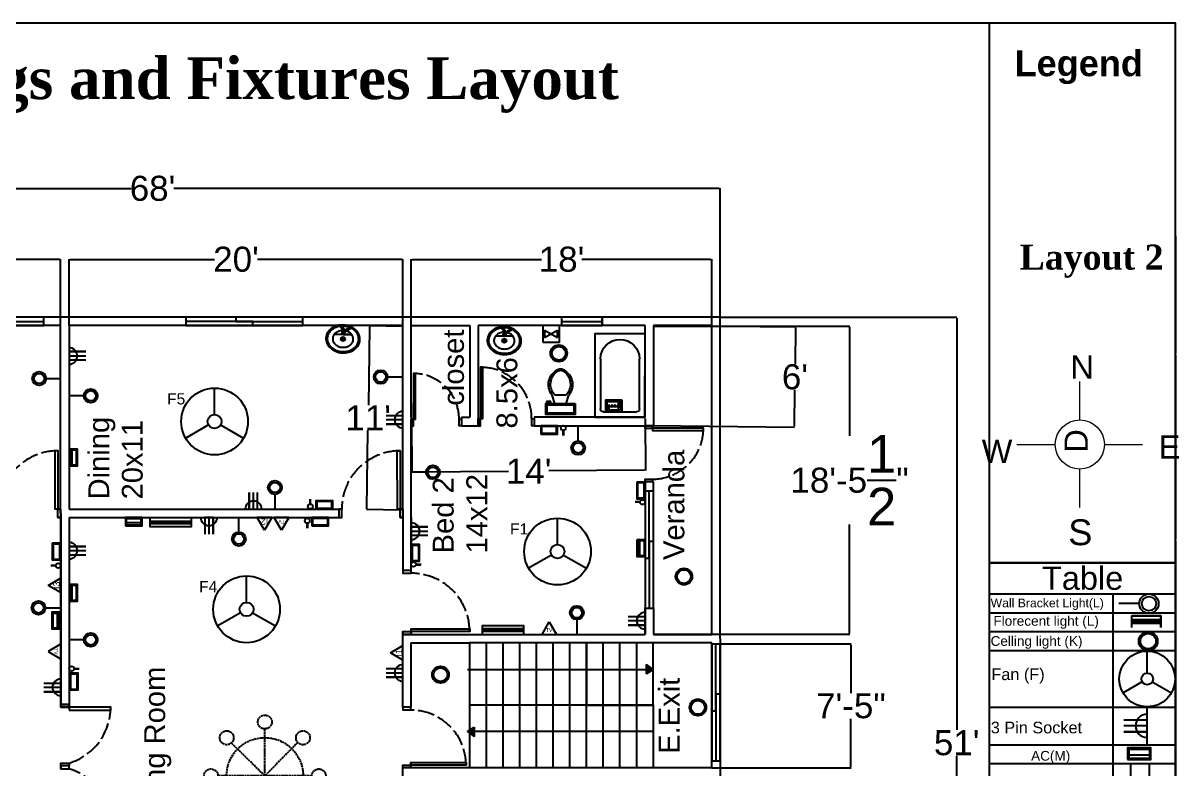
# Model space of a CAD drawing. Header units: inches. Extents: x -412 to 20037, y 548 to 16595.
# Drawn here: x 5459 to 6289, y 10699 to 11236 of the extents above; entities that cross this region are included whole.
import ezdxf
from ezdxf.enums import TextEntityAlignment as Align

# ---------------------------------------------------------------- set-up
doc = ezdxf.new("R2010")
doc.units = ezdxf.units.IN
doc.header["$MEASUREMENT"] = 0
doc.linetypes.add('ACAD_ISO02W100', pattern=[15, 12, -3])
doc.layers.get('Defpoints').update_dxf_attribs({"color": 6})
for name, color, linetype in [('bath', 4, 'Continuous'), ('freecads.com', 7, 'Continuous'), ('light_dwgmodels.com', 250, 'ACAD_ISO02W100')]:
    doc.layers.add(name, color=color, linetype=linetype)
doc.layers.add('text', color=140, linetype='Continuous', lineweight=9)
doc.styles.add('A', font='times.ttf', dxfattribs={"height": 12})
doc.styles.add('Arial', font='arial.ttf')
doc.styles.get("Standard").update_dxf_attribs({"font": 'arial.ttf'})
doc.dimstyles.new('Copy of civil layout', dxfattribs={"dimtxt": 18, "dimasz": 0.625, "dimexe": 0.18, "dimexo": 0.0625, "dimgap": 0.09, "dimtad": 0, "dimtih": 1, "dimtoh": 1, "dimdec": 1, "dimzin": 0, "dimdsep": 46, "dimlunit": 4, "dimtxsty": 'Standard', "dimcen": 0.09, "dimclrd": 6, "dimclre": 256, "dimclrt": 256, "dimadec": 0, "dimazin": 0, "dimtfac": 1.5, "dimtdec": 1, "dimtofl": 0, "dimtmove": 0, "dimatfit": 0, "dimfxl": 1, "dimtolj": 1, "dimtzin": 0, "dimlwe": -1, "dimarcsym": 0})

# ---------------------------------------------------------------- blocks, each defined once
blk = doc.blocks.new('Bath Tub - 26 x 60 in.')
for p, q in [((8, -18), (10, -18)), ((9, -17), (9, -19))]:
    blk.add_line(p, q)
blk.add_lwpolyline([(0, -36), (0, 0), (60, 0), (60, -36)], close=True)
for points in [[(4, -30), (4, -6)], [(6, -4), (42, -4)], [(42, -32), (6, -32)]]:
    blk.add_lwpolyline(points)
for radius in [1.5, 1]:
    blk.add_circle((9, -18), radius)
for centre, radius, start, end in [((5.75, -5.75), 1.77, 81.8699, 188.1301), ((42, -18), 14, 270, 90), ((5.75, -30.25), 1.77, 171.8699, 278.1301)]:
    blk.add_arc(centre, radius, start, end)
blk = doc.blocks.new('Toilet - top')
for p, q in [((-8, -8.5), (-8, -8)), ((-7, -8), (-7, -9.5)), ((-4, -8), (-6, -14)), ((4, -8), (6, -14)), ((9.5, -6), (9.5, -2)), ((-10, -8.5), (-8, -8.5)), ((-10, -9.5), (-10, -8.5)), ((-7, -9.5), (-10, -9.5)), ((4, -14), (-4, -14))]:
    blk.add_line(p, q)
blk.add_lwpolyline([(10.5, -8), (10.5, 0), (-10.5, 0), (-10.5, -8)], close=True)
for points in [[(-9.5, -2), (-9.5, -6)], [(8.5, -1), (-8.5, -1)], [(-8.5, -7), (8.5, -7)]]:
    blk.add_lwpolyline(points)
for centre, radius, start, end in [((-8.62, -1.88), 0.884, 81.8699, 188.1301), ((-8.62, -6.12), 0.884, 171.8699, 278.1301), ((8.62, -1.88), 0.884, 351.8699, 98.1301), ((8.62, -6.12), 0.884, 261.8699, 8.1301), ((3.52, -21.58), 12.17, 141.46911, 247.97143), ((4.2, -21.82), 11.33, 136.36773, 238.94682), ((-3.52, -21.58), 12.17, 292.02843, 38.53071), ((-4.2, -21.82), 11.33, 301.05301, 43.63209), ((0, -27.88), 4, 245.73182, 294.26817), ((0, -29), 4, 254.86053, 285.13947)]:
    blk.add_arc(centre, radius, start, end)
blk = doc.blocks.new('Sink - Oval top')
for p, q in [((-1, 0), (1, 0)), ((0, 1), (0, -1))]:
    blk.add_line(p, q)
at = {"linetype": 'Continuous'}
for points in [[(-12.23, 0.39, 0.117634), (-11.46, -3.36, 0.104469), (-8.88, -6.8, 0.090016), (-5.08, -9.07, 0.08192), (-0.32, -10.02, 0.08192), (4.49, -9.38, 0.090016), (8.42, -7.36, 0.104469), (11.22, -4.09, 0.117634), (12.23, -0.39, 0.117634), (11.46, 3.36, 0.104469), (8.88, 6.8, 0.090016), (5.08, 9.07, 0.08192), (0.32, 10.02, 0.08192), (-4.49, 9.38, 0.090016), (-8.42, 7.36, 0.104469), (-11.22, 4.09, 0.117634)], [(-11.29, 0.16, 0.118622), (-10.52, -3.25, 0.104678), (-8.07, -6.36, 0.089562), (-4.54, -8.37, 0.081185), (-0.13, -9.15, 0.081185), (4.3, -8.49, 0.089562), (7.89, -6.58, 0.104678), (10.42, -3.55, 0.118622), (11.29, -0.16, 0.118622), (10.52, 3.25, 0.104678), (8.07, 6.36, 0.089562), (4.54, 8.37, 0.081185), (0.13, 9.15, 0.081185), (-4.3, 8.49, 0.089562), (-7.89, 6.58, 0.104678), (-10.42, 3.55, 0.118622)], [(-7.42, 0.08, 0.118283), (-6.91, -2.17, 0.104607), (-5.29, -4.21, 0.089718), (-2.97, -5.53, 0.081436), (-0.07, -6.04, 0.081436), (2.84, -5.59, 0.089718), (5.2, -4.33, 0.104607), (6.86, -2.32, 0.118283), (7.42, -0.08, 0.118283), (6.91, 2.17, 0.104607), (5.29, 4.21, 0.089718), (2.97, 5.53, 0.081436), (0.07, 6.04, 0.081436), (-2.84, 5.59, 0.089718), (-5.2, 4.33, 0.104607), (-6.86, 2.32, 0.118283)]]:
    blk.add_lwpolyline(points, format="xyb", close=True, dxfattribs=at)
for radius in [1.5, 1]:
    blk.add_circle((0, 0), radius)
blk = doc.blocks.new('Faucet - single handle front')
for p, q in [((-2, 6), (-2, 5.5)), ((-1, 6), (-2, 6)), ((-0.5, 4), (-2, 5.5)), ((-2, 5.5), (-1, 5.5)), ((-1, 5.5), (-1, 6)), ((0.5, 4), (-1, 6)), ((-1, 5.5), (0.5, 4)), ((-0.75, 3), (0.75, 3)), ((-0.75, 0.5), (-0.75, 3)), ((-0.75, 1), (0.75, 1)), ((-0.5, 4), (0.5, 4)), ((-0.25, 2), (3.75, 5)), ((3.75, 4.5), (-0.25, 1.5)), ((-0.25, 1.5), (-0.25, 2)), ((0.75, 1.5), (-0.25, 1.5)), ((0.75, 1.5), (4.08742, 4.003)), ((0.75, 3), (0.75, 2.7386)), ((0.75, 1.5), (0.75, 0.5)), ((3.75, 4.5), (3.75, 5)), ((3.75, 5), (4.75, 5)), ((3.75, 4), (3.75, 4.5)), ((4.75, 4.5), (3.75, 4.5)), ((4.75, 4), (3.75, 4)), ((4.75, 5), (4.75, 4.5)), ((4.75, 4.5), (4.75, 4))]:
    blk.add_line(p, q)
blk.add_lwpolyline([(-6, 0), (-6, 0.5), (6, 0.5), (6, 0)], close=True)
for centre, start, end in [((1.25426, 3.0302), 151.0646, 180.8629), ((-1.25426, 3.0302), 359.1371, 28.93536)]:
    blk.add_arc(centre, 2.00448, start, end)
blk = doc.blocks.new('chandelier')
at = {"color": 0}
for p, q in [((0, -270), (0, 270)), ((192.6, -189.3), (-192.6, 189.3)), ((189.3, 192.6), (-189.3, -192.6)), ((270, 0), (-270, 0))]:
    blk.add_line(p, q, dxfattribs=at)
for centre, radius in [((0, 310), 40), ((-219.2, 219.2), 40), ((0, 0), 220), ((219.2, 219.2), 40), ((-310, 0), 40), ((310, 0), 40), ((-219.2, -219.2), 40), ((219.2, -219.2), 40), ((0, -310), 40)]:
    blk.add_circle(centre, radius, dxfattribs=at)
blk = doc.blocks.new('*D98')
at = {"transparency": 16777216}
for p, q in [((5959.56, 11024.14), (6129.68, 11024.14)), ((5959.56, 10412.14), (6129.68, 10412.14))]:
    blk.add_line(p, q, dxfattribs=at)
at = {"color": 6, "lineweight": -2, "transparency": 16777216}
for p, q in [((6129.5, 11023.51), (6129.5, 10727.42)), ((6129.5, 10412.76), (6129.5, 10708.86))]:
    blk.add_line(p, q, dxfattribs=at)
at = {"color": 6, "transparency": 16777216}
for points in [[(6129.4, 11023.51), (6129.6, 11023.51), (6129.5, 11024.14)], [(6129.4, 10412.76), (6129.6, 10412.76), (6129.5, 10412.14)]]:
    blk.add_solid(points, dxfattribs=at)
at = {"layer": 'Defpoints', "color": 0, "transparency": 16777216}
for p in [(5959.5, 11024.14), (5959.5, 10412.14), (6129.5, 10412.14)]:
    blk.add_point(p, dxfattribs=at)
at = {"transparency": 16777216, "insert": (6129.5, 10718.14), "char_height": 18, "attachment_point": 5}
blk.add_mtext("\\A1;51'", dxfattribs=at)
blk = doc.blocks.new('*D99')
at = {"transparency": 16777216}
for p, q in [((5143.5, 11024.2), (5143.5, 11116.82)), ((5959.5, 11024.2), (5959.5, 11116.82))]:
    blk.add_line(p, q, dxfattribs=at)
at = {"color": 6, "lineweight": -2, "transparency": 16777216}
for p, q in [((5144.12, 11116.64), (5536.09, 11116.64)), ((5958.88, 11116.64), (5566.91, 11116.64))]:
    blk.add_line(p, q, dxfattribs=at)
at = {"color": 6, "transparency": 16777216}
for points in [[(5144.12, 11116.74), (5144.12, 11116.53), (5143.5, 11116.64)], [(5958.88, 11116.74), (5958.88, 11116.53), (5959.5, 11116.64)]]:
    blk.add_solid(points, dxfattribs=at)
at = {"layer": 'Defpoints', "color": 0, "transparency": 16777216}
for p in [(5959.5, 11116.64), (5143.5, 11024.14), (5959.5, 11024.14)]:
    blk.add_point(p, dxfattribs=at)
at = {"transparency": 16777216, "insert": (5551.5, 11116.64), "char_height": 18, "attachment_point": 5}
blk.add_mtext("\\A1;68'", dxfattribs=at)
blk = doc.blocks.new('*D227')
at = {"transparency": 16777216}
for p, q in [((5365.5, 11018.26), (5365.5, 11065.88)), ((5485.49, 11018.26), (5485.49, 11065.88))]:
    blk.add_line(p, q, dxfattribs=at)
at = {"color": 6, "lineweight": -2, "transparency": 16777216}
for p, q in [((5366.13, 11065.7), (5410.98, 11065.7)), ((5484.87, 11065.7), (5440.01, 11065.7))]:
    blk.add_line(p, q, dxfattribs=at)
at = {"color": 6, "transparency": 16777216}
for points in [[(5366.13, 11065.8), (5366.13, 11065.6), (5365.5, 11065.7)], [(5484.87, 11065.8), (5484.87, 11065.6), (5485.49, 11065.7)]]:
    blk.add_solid(points, dxfattribs=at)
at = {"layer": 'Defpoints', "color": 0, "transparency": 16777216}
for p in [(5485.49, 11065.7), (5365.5, 11018.2), (5485.49, 11018.2)]:
    blk.add_point(p, dxfattribs=at)
at = {"transparency": 16777216, "insert": (5425.5, 11065.7), "char_height": 18, "attachment_point": 5}
blk.add_mtext("\\A1;10'", dxfattribs=at)
blk = doc.blocks.new('*D228')
at = {"transparency": 16777216}
for p, q in [((5491.5, 11018.26), (5491.5, 11065.88)), ((5731.5, 11018.26), (5731.5, 11065.88))]:
    blk.add_line(p, q, dxfattribs=at)
at = {"color": 6, "lineweight": -2, "transparency": 16777216}
for p, q in [((5492.13, 11065.7), (5595.98, 11065.7)), ((5730.88, 11065.7), (5627.02, 11065.7))]:
    blk.add_line(p, q, dxfattribs=at)
at = {"color": 6, "transparency": 16777216}
for points in [[(5492.13, 11065.8), (5492.13, 11065.6), (5491.5, 11065.7)], [(5730.88, 11065.8), (5730.88, 11065.6), (5731.5, 11065.7)]]:
    blk.add_solid(points, dxfattribs=at)
at = {"layer": 'Defpoints', "color": 0, "transparency": 16777216}
for p in [(5731.5, 11065.7), (5491.5, 11018.2), (5731.5, 11018.2)]:
    blk.add_point(p, dxfattribs=at)
at = {"transparency": 16777216, "insert": (5611.5, 11065.7), "char_height": 18, "attachment_point": 5}
blk.add_mtext("\\A1;20'", dxfattribs=at)
blk = doc.blocks.new('*D229')
at = {"transparency": 16777216}
for p, q in [((5737.5, 11018.26), (5737.5, 11065.88)), ((5953.5, 11018.26), (5953.5, 11065.88))]:
    blk.add_line(p, q, dxfattribs=at)
at = {"color": 6, "lineweight": -2, "transparency": 16777216}
for p, q in [((5738.13, 11065.7), (5830.98, 11065.7)), ((5952.88, 11065.7), (5860.02, 11065.7))]:
    blk.add_line(p, q, dxfattribs=at)
at = {"color": 6, "transparency": 16777216}
for points in [[(5738.13, 11065.8), (5738.13, 11065.6), (5737.5, 11065.7)], [(5952.88, 11065.8), (5952.88, 11065.6), (5953.5, 11065.7)]]:
    blk.add_solid(points, dxfattribs=at)
at = {"layer": 'Defpoints', "color": 0, "transparency": 16777216}
for p in [(5953.5, 11065.7), (5737.5, 11018.2), (5953.5, 11018.2)]:
    blk.add_point(p, dxfattribs=at)
at = {"transparency": 16777216, "insert": (5845.5, 11065.7), "char_height": 18, "attachment_point": 5}
blk.add_mtext("\\A1;18'", dxfattribs=at)
blk = doc.blocks.new('*D237')
at = {"transparency": 16777216}
for p, q in [((5911.56, 11018.2), (6013.79, 11017.14)), ((5910.82, 10946.2), (6013.05, 10945.14))]:
    blk.add_line(p, q, dxfattribs=at)
at = {"color": 6, "lineweight": -2, "transparency": 16777216}
for p, q in [((6013.61, 11016.52), (6013.34, 10990.43)), ((6012.88, 10945.77), (6013.15, 10971.87))]:
    blk.add_line(p, q, dxfattribs=at)
at = {"color": 6, "transparency": 16777216}
for points in [[(6013.5, 11016.52), (6013.71, 11016.52), (6013.61, 11017.15)], [(6012.77, 10945.77), (6012.98, 10945.77), (6012.87, 10945.15)]]:
    blk.add_solid(points, dxfattribs=at)
at = {"layer": 'Defpoints', "color": 0, "transparency": 16777216}
for p in [(5911.5, 11018.2), (5910.76, 10946.2), (6012.87, 10945.15)]:
    blk.add_point(p, dxfattribs=at)
at = {"transparency": 16777216, "insert": (6013.24, 10981.15), "char_height": 18, "attachment_point": 5}
blk.add_mtext("\\A1;6'", dxfattribs=at)
blk = doc.blocks.new('*D238')
at = {"transparency": 16777216}
for p, q in [((5911.56, 11017.7), (6052.7, 11017.69)), ((5911.54, 10796.2), (6052.68, 10796.19))]:
    blk.add_line(p, q, dxfattribs=at)
at = {"color": 6, "lineweight": -2, "transparency": 16777216}
for p, q in [((6052.52, 11017.06), (6052.51, 10938.79)), ((6052.5, 10796.81), (6052.51, 10875.08))]:
    blk.add_line(p, q, dxfattribs=at)
at = {"color": 6, "transparency": 16777216}
for points in [[(6052.42, 11017.06), (6052.63, 11017.06), (6052.52, 11017.69)], [(6052.4, 10796.81), (6052.6, 10796.81), (6052.5, 10796.19)]]:
    blk.add_solid(points, dxfattribs=at)
at = {"layer": 'Defpoints', "color": 0, "transparency": 16777216}
for p in [(5911.5, 11017.7), (5911.48, 10796.2), (6052.5, 10796.19)]:
    blk.add_point(p, dxfattribs=at)
at = {"transparency": 16777216, "insert": (6052.51, 10906.94), "char_height": 18, "attachment_point": 5}
blk.add_mtext('\\A1;18\'-5{\\H1.5x;\\S1/2;}"', dxfattribs=at)
blk = doc.blocks.new('*D239')
at = {"transparency": 16777216}
for p, q in [((5953.56, 10789.22), (6053.68, 10789.22)), ((5953.56, 10700.2), (6053.68, 10700.2))]:
    blk.add_line(p, q, dxfattribs=at)
at = {"color": 6, "lineweight": -2, "transparency": 16777216}
for p, q in [((6053.5, 10788.59), (6053.5, 10753.95)), ((6053.5, 10700.83), (6053.5, 10735.47))]:
    blk.add_line(p, q, dxfattribs=at)
at = {"color": 6, "transparency": 16777216}
for points in [[(6053.4, 10788.59), (6053.6, 10788.59), (6053.5, 10789.22)], [(6053.4, 10700.83), (6053.6, 10700.83), (6053.5, 10700.2)]]:
    blk.add_solid(points, dxfattribs=at)
at = {"layer": 'Defpoints', "color": 0, "transparency": 16777216}
for p in [(5953.5, 10789.22), (5953.5, 10700.2), (6053.5, 10700.2)]:
    blk.add_point(p, dxfattribs=at)
at = {"transparency": 16777216, "insert": (6053.5, 10744.71), "char_height": 18, "attachment_point": 5}
blk.add_mtext('\\A1;7\'-5"', dxfattribs=at)
blk = doc.blocks.new('*D246')
at = {"layer": 'Defpoints', "color": 6, "lineweight": -2, "transparency": 16777216}
for p, q in [((5707.49, 11017.18), (5706.63, 10960.94)), ((5705.5, 10886.43), (5706.35, 10942.68))]:
    blk.add_line(p, q, dxfattribs=at)
at = {"layer": 'Defpoints', "transparency": 16777216}
for p, q in [((5731.53, 11017.44), (5707.32, 11017.81)), ((5729.52, 10885.44), (5705.31, 10885.81))]:
    blk.add_line(p, q, dxfattribs=at)
at = {"layer": 'Defpoints', "color": 0, "transparency": 16777216}
for p in [(5731.59, 11017.44), (5705.49, 10885.81), (5729.59, 10885.44)]:
    blk.add_point(p, dxfattribs=at)
at = {"layer": 'Defpoints', "color": 6, "transparency": 16777216}
for points in [[(5707.38, 11017.19), (5707.59, 11017.18), (5707.5, 11017.81)], [(5705.4, 10886.43), (5705.6, 10886.43), (5705.49, 10885.81)]]:
    blk.add_solid(points, dxfattribs=at)
at = {"layer": 'Defpoints', "transparency": 16777216, "insert": (5706.49, 10951.81), "char_height": 18, "attachment_point": 5}
blk.add_mtext("\\A1;11'", dxfattribs=at)
blk = doc.blocks.new('*D247')
at = {"layer": 'Defpoints', "transparency": 16777216}
for p, q in [((5737.59, 10950.07), (5737.88, 10912.66)), ((5905.56, 10951.38), (5905.85, 10913.96))]:
    blk.add_line(p, q, dxfattribs=at)
at = {"layer": 'Defpoints', "color": 6, "lineweight": -2, "transparency": 16777216}
for p, q in [((5738.51, 10912.84), (5807.35, 10913.38)), ((5905.23, 10914.14), (5836.38, 10913.6))]:
    blk.add_line(p, q, dxfattribs=at)
at = {"layer": 'Defpoints', "color": 0, "transparency": 16777216}
for p in [(5737.59, 10950.14), (5905.56, 10951.44), (5737.88, 10912.84)]:
    blk.add_point(p, dxfattribs=at)
at = {"layer": 'Defpoints', "color": 6, "transparency": 16777216}
for points in [[(5738.51, 10912.95), (5738.51, 10912.74), (5737.88, 10912.84)], [(5905.22, 10914.24), (5905.23, 10914.03), (5905.85, 10914.14)]]:
    blk.add_solid(points, dxfattribs=at)
at = {"layer": 'Defpoints', "transparency": 16777216, "insert": (5821.87, 10913.49), "char_height": 18, "attachment_point": 5}
blk.add_mtext("\\A1;14'", dxfattribs=at)

msp = doc.modelspace()

# ---------------------------------------------------------------- hatches: boundary and pattern name
h = msp.add_hatch()
h.set_pattern_fill('ANSI31', color=256, angle=360)
h.set_pattern_definition([(45, (5560.25401, 10738.50049), (-0.088388348, 0.088388348), [])])
h.paths.add_polyline_path([(5906.46, 10774.52), (5906.46, 10770.91), (5911.25, 10770.91)])
h.paths.add_polyline_path([(5911.25, 10770.91), (5906.46, 10770.91), (5906.46, 10767.64)])
h = msp.add_hatch()
h.set_pattern_fill('ANSI31', color=256, angle=180)
h.set_pattern_definition([(225, (6128.84472, 10758.66206), (0.088388348, -0.088388348), [])])
h.paths.add_polyline_path([(5782.64, 10722.64), (5782.64, 10726.25), (5777.85, 10726.25)])
h.paths.add_polyline_path([(5777.85, 10726.25), (5782.64, 10726.25), (5782.64, 10729.52)])

# ---------------------------------------------------------------- linework, layer by layer
for p, q in [((6153.13, 11114.42), (6153.13, 11235.51)), ((6153.13, 10280.84), (6153.13, 11114.42)), ((5959.5, 11024.14), (5143.5, 11024.14)), ((5959.5, 11012.61), (5959.5, 11024.14)), ((5485.49, 11018.14), (5365.5, 11018.14)), ((5485.49, 10886.18), (5485.49, 11018.14)), ((5731.5, 11018.14), (5491.5, 11018.14)), ((5491.5, 11018.14), (5491.5, 10886.14)), ((5731.5, 10886.14), (5731.5, 11018.14)), ((5737.5, 10952.14), (5737.5, 11018.14)), ((5737.5, 11018.14), (5779.5, 11018.14)), ((5779.5, 11018.14), (5779.5, 10952.14)), ((5905.5, 11018.14), (5785.5, 11018.14)), ((5785.5, 11018.14), (5785.5, 10952.14)), ((5905.5, 10952.14), (5905.5, 11018.14)), ((5953.5, 11018.14), (5911.5, 11018.14)), ((5953.5, 10796.14), (5953.5, 11018.14)), ((5959.5, 10793.14), (5959.5, 11012.61)), ((5491.5, 11006.03), (5491.5, 10986.64)), ((5491.5, 10999.4), (5503.5, 10999.4)), ((5491.5, 10996.33), (5503.5, 10996.33)), ((5596.13, 10954.14), (5596.13, 10973.14)), ((5731.5, 10940.64), (5731.5, 10960.03)), ((5737.5, 10952.14), (5737.5, 10962.66)), ((5737.5, 10962.66), (5737.5, 10951.5)), ((5731.5, 10950.33), (5719.5, 10950.33)), ((5737.5, 10952.14), (5737.5, 10952.14)), ((5737.5, 10951.5), (5737.5, 10950.83)), ((5773.49, 10952.14), (5773.49, 10950.83)), ((5773.49, 10952.14), (5779.5, 10952.14)), ((5773.49, 10951.27), (5773.49, 10950.83)), ((5785.5, 10952.14), (5785.5, 10951.39)), ((5905.5, 10952.14), (5825.8, 10952.14)), ((5825.8, 10951.89), (5825.8, 10951.39)), ((5591.8, 10946.64), (5575.35, 10937.14)), ((5600.46, 10946.64), (5616.91, 10937.14)), ((5731.5, 10947.27), (5719.5, 10947.27)), ((5737.48, 10842.14), (5737.5, 10948.48)), ((5773.49, 10946.14), (5785.5, 10946.14)), ((5825.8, 10946.14), (5905.5, 10946.14)), ((5846.5, 10942.73), (5846.5, 10939.11)), ((5846.88, 10942.69), (5846.88, 10939.08)), ((5911.5, 10946.14), (5910.76, 10946.14)), ((5905.5, 10905.84), (5905.5, 10796.14)), ((5911.25, 10905.84), (5910.76, 10905.84)), ((5911.5, 10905.84), (5911.25, 10905.84)), ((5911.5, 10898.99), (5911.5, 10905.84)), ((5620.98, 10886.03), (5620.98, 10898.03)), ((5624.05, 10886.03), (5624.05, 10898.03)), ((5664.79, 10889.75), (5664.79, 10893.37)), ((5665.17, 10889.72), (5665.17, 10893.33)), ((5901.96, 10891.03), (5898.34, 10891.03)), ((5901.99, 10891.41), (5898.38, 10891.41)), ((5491.5, 10886.14), (5685.49, 10886.09)), ((5731.5, 10880.14), (5731.5, 10886.14)), ((5491.5, 10880.14), (5491.5, 10745.75)), ((5491.5, 10880.14), (5685.5, 10880.09)), ((5592.07, 10880.21), (5592.07, 10868.21)), ((5595.14, 10880.21), (5595.14, 10868.21)), ((5630.79, 10880.41), (5630.79, 10880.41)), ((5662.54, 10876.07), (5662.54, 10872.45)), ((5662.92, 10876.03), (5662.92, 10872.42)), ((5731.5, 10880.14), (5731.48, 10842.14)), ((5737.5, 10880.03), (5737.5, 10860.64)), ((5842.63, 10860.64), (5842.63, 10879.64)), ((5491.5, 10866.03), (5491.5, 10846.64)), ((5737.5, 10873.4), (5749.5, 10873.4)), ((5737.5, 10870.33), (5749.5, 10870.33)), ((5491.5, 10859.4), (5503.5, 10859.4)), ((5491.5, 10856.33), (5503.5, 10856.33)), ((5838.3, 10853.14), (5821.85, 10843.64)), ((5846.96, 10853.14), (5863.41, 10843.64)), ((5481.94, 10845.35), (5478.33, 10845.35)), ((5481.98, 10845.73), (5478.36, 10845.73)), ((5740.85, 10846.18), (5744.47, 10846.18)), ((5740.89, 10846.56), (5744.5, 10846.56)), ((5619.13, 10819.14), (5619.13, 10838.14)), ((5614.8, 10811.64), (5598.35, 10802.14)), ((5623.46, 10811.64), (5639.91, 10802.14)), ((5905.5, 10796.14), (5905.5, 10815.53)), ((5911.5, 10815.16), (5911.48, 10796.14)), ((5905.5, 10805.83), (5893.5, 10805.83)), ((5905.5, 10802.77), (5893.5, 10802.77)), ((5731.5, 10790.14), (5731.5, 10796.14)), ((5737.5, 10796.14), (5905.5, 10796.14)), ((5911.48, 10796.14), (5947.5, 10796.14)), ((5947.5, 10796.14), (5953.5, 10796.14)), ((5959.5, 10793.14), (5959.5, 10635.03)), ((5731.5, 10743.68), (5731.5, 10790.14)), ((5737.18, 10790.14), (5779.5, 10790.14)), ((5737.18, 10790.14), (5737.18, 10743.68)), ((5779.5, 10700.14), (5779.5, 10790.14)), ((5791.5, 10790.14), (5779.5, 10790.14)), ((5791.5, 10700.14), (5791.5, 10790.14)), ((5839.5, 10790.14), (5791.5, 10790.14)), ((5803.5, 10700.14), (5803.5, 10790.14)), ((5815.5, 10700.14), (5815.5, 10790.14)), ((5827.5, 10700.14), (5827.5, 10790.14)), ((5839.5, 10700.14), (5839.5, 10790.14)), ((5863.5, 10790.14), (5839.5, 10790.14)), ((5851.5, 10700.14), (5851.5, 10790.14)), ((5863.5, 10700.14), (5863.5, 10790.14)), ((5875.5, 10700.14), (5875.5, 10790.14)), ((5887.5, 10700.14), (5887.5, 10790.14)), ((5887.5, 10700.14), (5887.5, 10790.14)), ((5899.5, 10700.14), (5899.5, 10790.14)), ((5911.5, 10790.14), (5911.25, 10790.14)), ((5953.5, 10790.14), (5911.5, 10790.14)), ((5953.5, 10700.14), (5953.5, 10790.14)), ((6266.46, 10768.24), (6266.46, 10784.14)), ((5731.5, 10758.64), (5731.5, 10778.03)), ((5911.25, 10770.91), (5906.46, 10774.52)), ((5906.46, 10767.64), (5906.46, 10774.52)), ((5485.5, 10748.25), (5485.5, 10767.64)), ((5495.14, 10771.26), (5498.75, 10771.26)), ((5495.17, 10771.64), (5498.79, 10771.64)), ((5731.5, 10768.33), (5719.5, 10768.33)), ((5777.85, 10770.91), (5911.25, 10770.91)), ((5911.25, 10770.91), (5906.46, 10767.64)), ((5485.5, 10757.94), (5473.5, 10757.94)), ((5731.5, 10765.27), (5719.5, 10765.27)), ((6262.84, 10761.97), (6249.07, 10754.02)), ((6270.08, 10761.97), (6283.85, 10754.02)), ((5485.5, 10754.88), (5473.5, 10754.88)), ((5911.25, 10745.14), (5779.5, 10745.14)), ((6266.38, 10716.77), (6266.38, 10743.8)), ((5777.85, 10726.25), (5782.64, 10729.52)), ((5911.25, 10726.25), (5777.85, 10726.25)), ((5777.85, 10726.25), (5782.64, 10722.64)), ((5782.64, 10729.52), (5782.64, 10722.64)), ((6266.38, 10730.29), (6249.65, 10730.29)), ((6266.38, 10726.01), (6249.65, 10726.01)), ((5731.5, 10694.14), (5731.5, 10700.14)), ((5737.5, 10700.14), (5737.18, 10700.14)), ((5803.5, 10700.14), (5737.5, 10700.14)), ((5953.5, 10700.14), (5803.5, 10700.14))]:
    msp.add_line(p, q)
at = {"color": 143, "true_color": 0x7aafdf}
msp.add_line((5845.5, 11020.92), (5874.74, 11020.92), dxfattribs=at)
at = {"color": 4}
for p, q in [((5833.16, 11009.44), (5842.69, 11014.81)), ((5833.16, 11014.81), (5842.69, 11009.44)), ((5549.53, 10876.52), (5579.53, 10876.52)), ((6276.22, 10805.37), (6255.31, 10805.37)), ((5818.5, 10799.25), (5788.5, 10799.25))]:
    msp.add_line(p, q, dxfattribs=at)
at = {"color": 7, "true_color": 0xffffff}
for p, q in [((5475, 10980.03), (5485.56, 10980.03)), ((5720.5, 10981.14), (5731.06, 10981.14)), ((5502.06, 10967.64), (5491.5, 10967.64)), ((5857.5, 10935.14), (5857.5, 10945.7)), ((5748.06, 10912.64), (5737.5, 10912.64)), ((5639.5, 10896.7), (5639.5, 10886.14)), ((5613.5, 10869.64), (5613.5, 10880.2)), ((6260.72, 10818.21), (6245.99, 10818.21)), ((5474.5, 10815.14), (5485.06, 10815.14)), ((5856.5, 10806.7), (5856.5, 10796.14)), ((5502.06, 10792.14), (5491.5, 10792.14))]:
    msp.add_line(p, q, dxfattribs=at)
at = {"color": 1}
for p, q in [((5880.65, 10959.31), (5879.56, 10961.25)), ((5879.56, 10961.25), (5879.56, 10957.43)), ((5881.88, 10961.27), (5880.65, 10959.31)), ((5882.9, 10959.24), (5881.88, 10961.27)), ((5883.89, 10961.32), (5882.9, 10959.24)), ((5885.09, 10959.22), (5883.89, 10961.32)), ((5886.4, 10961.32), (5885.09, 10959.22)), ((5886.4, 10957.43), (5886.4, 10961.32))]:
    msp.add_line(p, q, dxfattribs=at)
at = {"color": 252, "true_color": 0x939598}
for p, q in [((5549.53, 10877.49), (5579.53, 10877.49)), ((5549.53, 10875.75), (5579.53, 10875.75)), ((5549.53, 10875.75), (5579.53, 10875.75)), ((5818.5, 10800.03), (5788.5, 10800.03)), ((5818.5, 10800.03), (5788.5, 10800.03)), ((6276.22, 10806.45), (6255.31, 10806.45)), ((6276.22, 10806.45), (6255.31, 10806.45)), ((6276.22, 10804.02), (6255.31, 10804.02)), ((5818.5, 10798.29), (5788.5, 10798.29))]:
    msp.add_line(p, q, dxfattribs=at)
at = {"color": 0}
for p, q in [((5632.01, 10871.04), (5626.82, 10880.02)), ((5637.19, 10880.02), (5626.82, 10880.02)), ((5637.19, 10880.02), (5632.01, 10871.04)), ((5644.18, 10871.14), (5639, 10880.12)), ((5649.37, 10880.12), (5639, 10880.12)), ((5649.37, 10880.12), (5644.18, 10871.14)), ((5476.44, 10831.34), (5485.42, 10836.53)), ((5485.42, 10826.16), (5485.42, 10836.53)), ((5485.42, 10826.16), (5476.44, 10831.34)), ((5831.5, 10796.14), (5836.68, 10805.12)), ((5836.68, 10805.12), (5841.87, 10796.14)), ((5831.5, 10796.14), (5841.87, 10796.14)), ((5485.48, 10789.01), (5476.5, 10783.82)), ((5476.5, 10783.82), (5485.48, 10778.64)), ((5485.48, 10789.01), (5485.48, 10778.64)), ((5722.53, 10782.88), (5731.51, 10788.06)), ((5731.51, 10777.69), (5722.53, 10782.88)), ((5731.51, 10777.69), (5731.51, 10788.06))]:
    msp.add_line(p, q, dxfattribs=at)
for points in [[(4945.57, 10273.52), (6286.73, 10273.52), (6286.73, 11235.51), (4945.57, 11235.51)], [(5911.5, 11018.14), (5911.5, 10946.14)], [(5503.5, 10999.4), (5491.5, 10999.4), (5491.5, 10993.4), (5503.5, 10993.4)], [(5719.5, 10947.27), (5731.5, 10947.27), (5731.5, 10953.27), (5719.5, 10953.27)], [(5620.98, 10898.03), (5620.98, 10886.03), (5626.98, 10886.03), (5626.98, 10898.03)], [(5595.14, 10868.21), (5595.14, 10880.21), (5589.14, 10880.21), (5589.14, 10868.21)], [(5749.5, 10873.4), (5737.5, 10873.4), (5737.5, 10867.4), (5749.5, 10867.4)], [(5503.5, 10859.4), (5491.5, 10859.4), (5491.5, 10853.4), (5503.5, 10853.4)], [(5893.5, 10802.77), (5905.5, 10802.77), (5905.5, 10808.77), (5893.5, 10808.77)], [(5719.5, 10765.27), (5731.5, 10765.27), (5731.5, 10771.27), (5719.5, 10771.27)], [(5473.5, 10754.88), (5485.5, 10754.88), (5485.5, 10760.88), (5473.5, 10760.88)], [(6249.65, 10726.01), (6266.38, 10726.01), (6266.38, 10734.38), (6249.65, 10734.38)], [(5485.5, 10699.5), (5485.5, 10703.5)]]:
    msp.add_lwpolyline(points)
at = {"color": 143, "true_color": 0x7aafdf}
for points in [[(5389.5, 11018.14), (5473.5, 11018.14), (5473.5, 11024.14), (5389.5, 11024.14)], [(5425.5, 11021.14), (5473.5, 11021.14), (5473.5, 11024.14), (5425.5, 11024.14)], [(5575.5, 11018.14), (5659.5, 11018.14), (5659.5, 11024.14), (5575.5, 11024.14)], [(5611.5, 11021.14), (5659.5, 11021.14), (5659.5, 11024.14), (5611.5, 11024.14)], [(5874.74, 11024.14), (5845.5, 11024.14), (5845.5, 11018.14), (5874.74, 11018.14)], [(5575.5, 11018.14), (5623.5, 11018.14), (5623.5, 11021.14), (5575.5, 11021.14)], [(5491.81, 10928.99), (5491.81, 10917.56), (5497.19, 10917.56), (5497.19, 10928.99)], [(5911.5, 10814.99), (5911.5, 10898.99), (5905.5, 10898.99), (5905.5, 10814.99)], [(5908.5, 10850.99), (5908.5, 10898.99), (5905.5, 10898.99), (5905.5, 10850.99)], [(5532.28, 10874.45), (5543.71, 10874.45), (5543.71, 10879.82), (5532.28, 10879.82)], [(5899.96, 10863.82), (5899.96, 10852.39), (5905.34, 10852.39), (5905.34, 10863.82)], [(5911.5, 10814.99), (5911.5, 10862.99), (5908.5, 10862.99), (5908.5, 10814.99)], [(5491.92, 10831.71), (5491.92, 10820.28), (5497.29, 10820.28), (5497.29, 10831.71)], [(5484.94, 10800.27), (5484.94, 10811.69), (5479.57, 10811.69), (5479.57, 10800.27)], [(5959.5, 10705.16), (5959.5, 10789.16), (5953.5, 10789.16), (5953.5, 10705.16)], [(5956.5, 10741.16), (5956.5, 10789.16), (5953.5, 10789.16), (5953.5, 10741.16)], [(5959.5, 10705.16), (5959.5, 10753.16), (5956.5, 10753.16), (5956.5, 10705.16)], [(6252.74, 10706.63), (6268.67, 10706.63), (6268.67, 10714.12), (6252.74, 10714.12)]]:
    msp.add_lwpolyline(points, close=True, dxfattribs=at)
for points in [[(5874.74, 11024.14), (5874.74, 11024.14), (5874.74, 11018.14), (5874.74, 11018.14)], [(5830.5, 10940.14), (5842.5, 10940.14), (5842.5, 10946.14), (5830.5, 10946.14)], [(5831.08, 10940.77), (5841.96, 10940.77), (5841.96, 10945.51), (5831.08, 10945.51)], [(5491.5, 10929.27), (5491.5, 10917.27), (5497.5, 10917.27), (5497.5, 10929.27)], [(5899.5, 10905.64), (5899.5, 10893.64), (5905.5, 10893.64), (5905.5, 10905.64)], [(5900.13, 10905.05), (5900.13, 10894.17), (5904.87, 10894.17), (5904.87, 10905.05)], [(5669, 10886.14), (5681, 10886.14), (5681, 10892.14), (5669, 10892.14)], [(5669.58, 10886.77), (5680.46, 10886.77), (5680.46, 10891.51), (5669.58, 10891.51)], [(5485.5, 10880.14), (5485.5, 10745.75), (5485.5, 10745.75), (5485.5, 10880.14)], [(5532, 10874.14), (5544, 10874.14), (5544, 10880.14), (5532, 10880.14)], [(5666, 10874.14), (5678, 10874.14), (5678, 10880.14), (5666, 10880.14)], [(5666.58, 10874.77), (5677.46, 10874.77), (5677.46, 10879.51), (5666.58, 10879.51)], [(5479.5, 10861.64), (5479.5, 10849.64), (5485.5, 10849.64), (5485.5, 10861.64)], [(5480.13, 10861.05), (5480.13, 10850.17), (5484.87, 10850.17), (5484.87, 10861.05)], [(5737.5, 10860.64), (5737.5, 10848.64), (5743.5, 10848.64), (5743.5, 10860.64)], [(5738.13, 10860.05), (5738.13, 10849.17), (5742.87, 10849.17), (5742.87, 10860.05)], [(5899.65, 10864.1), (5899.65, 10852.1), (5905.65, 10852.1), (5905.65, 10864.1)], [(5491.6, 10832), (5491.6, 10820), (5497.6, 10820), (5497.6, 10832)], [(5485.25, 10799.98), (5485.25, 10811.98), (5479.25, 10811.98), (5479.25, 10799.98)], [(5911.25, 10745.14), (5911.25, 10790.14), (5863.5, 10790.14), (5863.5, 10745.14)], [(5492, 10768.14), (5492, 10756.14), (5498, 10756.14), (5498, 10768.14)], [(5492.63, 10767.55), (5492.63, 10756.67), (5497.37, 10756.67), (5497.37, 10767.55)], [(5911.5, 10745.14), (5911.5, 10745.14), (5863.5, 10745.14), (5863.5, 10745.14)], [(5911.25, 10745.14), (5911.25, 10745.14), (5863.5, 10745.14), (5863.5, 10745.14)], [(5911.25, 10745.14), (5911.25, 10745.14), (5863.5, 10745.14), (5863.5, 10745.14)], [(5899.5, 10700.14), (5899.5, 10745.14), (5911.25, 10745.14), (5911.25, 10700.14)], [(6252.34, 10706.2), (6269.08, 10706.2), (6269.08, 10714.56), (6252.34, 10714.56)]]:
    msp.add_lwpolyline(points, close=True)
at = {"color": 251, "true_color": 0x636466}
for points in [[(5832, 11006.14), (5844, 11006.14), (5844, 11018.14), (5832, 11018.14)], [(5889, 10964.52), (5877, 10964.52), (5877, 10956.14), (5889, 10956.14)], [(5887.83, 10957.39), (5878.23, 10957.39), (5878.23, 10963.41), (5887.83, 10963.41)], [(6254.48, 10689.61), (6268.03, 10689.61), (6268.03, 10703.17), (6254.48, 10703.17)]]:
    msp.add_lwpolyline(points, close=True, dxfattribs=at)
at = {"color": 4}
for points in [[(5833.16, 11014.81), (5833.16, 11009.44)], [(5842.69, 11009.44), (5842.69, 11014.81)]]:
    msp.add_lwpolyline(points, dxfattribs=at)
at = {"color": 240, "true_color": 0xed1f24}
for points in [[(5739.06, 10950.83), (5740.63, 10950.83), (5740.63, 10983.69), (5739.06, 10983.69)], [(5787.25, 10951.39), (5789, 10951.39), (5789, 10988.19), (5787.25, 10988.19)], [(5737.5, 10946.14), (5739.06, 10946.14), (5739.06, 10950.83), (5737.5, 10950.83)], [(5773.49, 10946.14), (5771.92, 10946.14), (5771.92, 10950.83), (5773.49, 10950.83)], [(5785.5, 10946.14), (5787.25, 10946.14), (5787.25, 10951.39), (5785.5, 10951.39)], [(5825.8, 10946.14), (5824.05, 10946.14), (5824.05, 10951.39), (5825.8, 10951.39)], [(5905.5, 10946.14), (5905.5, 10944.39), (5910.76, 10944.39), (5910.76, 10946.14)], [(5910.76, 10944.39), (5910.76, 10942.63), (5947.55, 10942.63), (5947.55, 10944.39)], [(5483.49, 10886.18), (5481.49, 10886.18), (5481.45, 10928.18), (5483.45, 10928.18)], [(5729.49, 10886.14), (5727.49, 10886.13), (5727.45, 10928.13), (5729.45, 10928.14)], [(5905.5, 10905.84), (5905.5, 10907.59), (5910.76, 10907.59), (5910.76, 10905.84)], [(5485.5, 10880.18), (5483.5, 10880.18), (5483.49, 10886.18), (5485.49, 10886.18)], [(5685.5, 10880.09), (5687.5, 10880.09), (5687.49, 10886.09), (5685.49, 10886.09)], [(5731.5, 10880.14), (5729.5, 10880.14), (5729.49, 10886.14), (5731.49, 10886.14)], [(5731.48, 10842.14), (5731.48, 10840.14), (5737.48, 10840.14), (5737.48, 10842.14)], [(5737.5, 10798.14), (5737.5, 10800.14), (5779.5, 10800.16), (5779.5, 10798.16)], [(5731.5, 10796.14), (5731.5, 10798.14), (5737.5, 10798.14), (5737.5, 10796.14)], [(5485.5, 10745.75), (5485.5, 10743.75), (5491.5, 10743.75), (5491.5, 10745.75)], [(5731.5, 10743.68), (5731.5, 10741.79), (5737.18, 10741.79), (5737.18, 10743.68)], [(5485.5, 10701.5), (5485.5, 10703.5), (5491.5, 10703.5), (5491.5, 10701.5)], [(5485.5, 10701.5), (5485.5, 10699.5), (5491.5, 10699.5), (5491.5, 10701.5)], [(5731.5, 10700.14), (5731.5, 10702.03), (5737.18, 10702.03), (5737.18, 10700.14)], [(5737.18, 10702.03), (5737.18, 10703.92), (5776.94, 10703.92), (5776.94, 10702.03)]]:
    msp.add_lwpolyline(points, close=True, dxfattribs=at)
for points in [[(5739.06, 10946.14), (5737.5, 10946.14), (5737.5, 10950.83), (5740.63, 10950.83)], [(5771.87, 10950.83), (5773.49, 10950.83), (5773.49, 10946.14), (5771.92, 10946.14)], [(5787.25, 10946.14), (5785.5, 10946.14), (5785.5, 10951.39), (5789, 10951.39)], [(5823.99, 10951.39), (5825.8, 10951.39), (5825.8, 10946.14), (5824.05, 10946.14)], [(5905.5, 10944.39), (5905.5, 10946.14), (5910.76, 10946.14), (5910.76, 10942.63)], [(5910.76, 10907.65), (5910.76, 10905.84), (5905.5, 10905.84), (5905.5, 10907.59)], [(5483.5, 10880.18), (5485.5, 10880.18), (5485.49, 10886.18), (5481.49, 10886.18)], [(5687.56, 10886.09), (5685.49, 10886.09), (5685.5, 10880.09), (5687.5, 10880.09)], [(5729.5, 10880.14), (5731.5, 10880.14), (5731.49, 10886.14), (5727.49, 10886.13)], [(5737.48, 10840.07), (5737.48, 10842.14), (5731.48, 10842.14), (5731.48, 10840.14)], [(5731.5, 10798.14), (5731.5, 10796.14), (5737.5, 10796.14), (5737.5, 10800.14)], [(5485.5, 10743.75), (5485.5, 10745.75), (5491.5, 10745.75), (5491.5, 10741.75)], [(5491.5, 10741.75), (5521.5, 10741.75), (5521.5, 10743.75), (5485.5, 10743.75)], [(5737.18, 10741.72), (5737.18, 10743.68), (5731.5, 10743.68), (5731.5, 10741.79)], [(5491.5, 10703.57), (5491.5, 10701.5), (5485.5, 10701.5), (5485.5, 10703.5)], [(5491.5, 10699.43), (5491.5, 10701.5), (5485.5, 10701.5), (5485.5, 10699.5)]]:
    msp.add_lwpolyline(points, dxfattribs=at)
at = {"color": 4}
for points in [[(5830.78, 10940.45), (5842.21, 10940.45), (5842.21, 10945.82), (5830.78, 10945.82)], [(5899.81, 10905.35), (5899.81, 10893.93), (5905.19, 10893.93), (5905.19, 10905.35)], [(5669.28, 10886.45), (5680.71, 10886.45), (5680.71, 10891.82), (5669.28, 10891.82)], [(5666.28, 10874.45), (5677.71, 10874.45), (5677.71, 10879.82), (5666.28, 10879.82)], [(5479.81, 10861.35), (5479.81, 10849.93), (5485.19, 10849.93), (5485.19, 10861.35)], [(5737.81, 10860.35), (5737.81, 10848.93), (5743.19, 10848.93), (5743.19, 10860.35)], [(5492.31, 10767.85), (5492.31, 10756.43), (5497.69, 10756.43), (5497.69, 10767.85)]]:
    msp.add_lwpolyline(points, close=True, dxfattribs=at)
at = {"color": 1}
for points in [[(5492.13, 10928.69), (5492.13, 10917.81), (5496.87, 10917.81), (5496.87, 10928.69)], [(5496.87, 10928.69), (5496.87, 10917.81), (5493.67, 10917.81), (5493.67, 10928.69)], [(5532.58, 10874.77), (5543.46, 10874.77), (5543.46, 10879.51), (5532.58, 10879.51)], [(5532.58, 10879.51), (5543.46, 10879.51), (5543.46, 10876.31), (5532.58, 10876.31)], [(5900.29, 10863.52), (5900.29, 10852.64), (5905.03, 10852.64), (5905.03, 10863.52)], [(5905.03, 10863.52), (5905.03, 10852.64), (5901.82, 10852.64), (5901.82, 10863.52)], [(5492.24, 10831.41), (5492.24, 10820.53), (5496.98, 10820.53), (5496.98, 10831.41)], [(5496.98, 10831.41), (5496.98, 10820.53), (5493.78, 10820.53), (5493.78, 10831.41)], [(5484.62, 10800.57), (5484.62, 10811.45), (5479.88, 10811.45), (5479.88, 10800.57)], [(5479.88, 10800.57), (5479.88, 10811.45), (5483.08, 10811.45), (5483.08, 10800.57)], [(6253.16, 10707.08), (6268.33, 10707.08), (6268.33, 10713.69), (6253.16, 10713.69)], [(6253.16, 10713.69), (6268.33, 10713.69), (6268.33, 10709.22), (6253.16, 10709.22)]]:
    msp.add_lwpolyline(points, close=True, dxfattribs=at)
at = {"color": 252, "true_color": 0x939598}
for points in [[(5549.53, 10879.64), (5549.53, 10873.64), (5579.53, 10873.64), (5579.53, 10879.64)], [(6276.22, 10801.03), (6276.22, 10809.39), (6255.31, 10809.39)], [(5818.5, 10796.14), (5818.5, 10802.14), (5788.5, 10802.14), (5788.5, 10796.14)]]:
    msp.add_lwpolyline(points, dxfattribs=at)
at = {"color": 251, "true_color": 0x636466}
msp.add_lwpolyline([(6255.31, 10801.03), (6255.31, 10809.39), (6276.22, 10809.39), (6276.22, 10801.03)], dxfattribs=at)
for centre, radius in [((5843.5, 10998.14), 6), ((5933.5, 10837.64), 6), ((6267.16, 10791.24), 6.78), ((5758.5, 10767.14), 6), ((5943.5, 10743.64), 6)]:
    msp.add_circle(centre, radius)
at = {"color": 4}
for centre, radius in [((5843.5, 10998.14), 4.93), ((5470, 10980.03), 3.69), ((5715.5, 10981.14), 3.69), ((5507.06, 10967.64), 3.69), ((5596.13, 10949.14), 5), ((5846.75, 10944.45), 1.76), ((5857.5, 10930.14), 3.69), ((5753.06, 10912.64), 3.69), ((5639.5, 10901.7), 3.69), ((5903.72, 10891.16), 1.76), ((5664.92, 10888), 1.76), ((5662.79, 10877.79), 1.76), ((5613.5, 10864.64), 3.69), ((5842.63, 10855.64), 5), ((5483.7, 10845.48), 1.76), ((5739.13, 10846.42), 1.76), ((5933.5, 10837.64), 4.93), ((5469.5, 10815.14), 3.69), ((5619.13, 10814.14), 5), ((6267.69, 10818.21), 5.15), ((5856.5, 10811.7), 3.69), ((5507.06, 10792.14), 3.69), ((6267.16, 10791.24), 5.57), ((5493.41, 10771.51), 1.76), ((5758.5, 10767.14), 4.93), ((6266.46, 10764.06), 4.18), ((5943.5, 10743.64), 4.93)]:
    msp.add_circle(centre, radius, dxfattribs=at)
at = {"color": 7, "true_color": 0xffffff}
for centre, radius in [((5470, 10980.03), 5), ((5715.5, 10981.14), 5), ((5507.06, 10967.64), 5), ((5857.5, 10930.14), 5), ((5753.06, 10912.64), 5), ((5639.5, 10901.7), 5), ((5613.5, 10864.64), 5), ((6267.69, 10818.21), 6.97), ((5469.5, 10815.14), 5), ((5856.5, 10811.7), 5), ((5507.06, 10792.14), 5)]:
    msp.add_circle(centre, radius, dxfattribs=at)
at = {"color": 251, "true_color": 0x636466}
for centre, radius in [((5596.13, 10949.14), 24), ((5842.63, 10855.64), 24), ((5619.13, 10814.14), 24), ((6266.46, 10764.06), 20.08)]:
    msp.add_circle(centre, radius, dxfattribs=at)
at = {"color": 4}
for centre, radius, start, end in [((5491.44, 10996.29), 6, 270.92898, 89.07102), ((5731.56, 10950.37), 6, 90.92898, 269.07102), ((5624.09, 10885.97), 6, 0.92898, 179.07102), ((5592.03, 10880.28), 6, 180.92898, 359.07102), ((5737.44, 10870.29), 6, 270.92898, 89.07102), ((5491.44, 10856.29), 6, 270.92898, 89.07102), ((5905.56, 10805.87), 6, 90.92898, 269.07102), ((5731.56, 10768.37), 6, 90.92898, 269.07102), ((5485.57, 10757.98), 6, 90.92898, 269.07102), ((6266.47, 10730.34), 8.37, 90.92898, 269.07102)]:
    msp.add_arc(centre, radius, start, end, dxfattribs=at)
at = {"color": 240, "linetype": 'ACAD_ISO02W100', "true_color": 0xed1f24}
for centre, radius, start, end in [((5739.06, 10950.83), 32.8, 0, 90), ((5787.25, 10951.39), 36.73, 0, 90), ((5910.76, 10944.39), 36.73, 270, 0), ((5483.49, 10886.18), 41.93, 90.05841, 180.05841), ((5729.49, 10886.14), 41.93, 90.05841, 180.05841), ((5737.5, 10798.14), 41.93, 0.0292, 90.0292), ((5479.5, 10743.75), 41.93, 286.29535, 0), ((5737.18, 10702.03), 39.69, 0, 90), ((5479.5, 10659.25), 41.93, 0, 73.70465)]:
    msp.add_arc(centre, radius, start, end, dxfattribs=at)
at = {"layer": 'bath', "color": 254, "true_color": 0xddb3d4}
for p, q in [((6152.87, 10847.64), (6286.73, 10847.64)), ((6286.73, 10847.64), (6286.73, 10405)), ((6152.87, 10825.16), (6286.73, 10825.16)), ((6241.63, 10825.16), (6241.63, 10405)), ((6152.87, 10811.61), (6286.73, 10811.61)), ((6152.87, 10798.06), (6286.73, 10798.06)), ((6152.87, 10784.5), (6286.73, 10784.5)), ((6152.87, 10743.84), (6286.73, 10743.84)), ((6152.87, 10716.74), (6286.73, 10716.74)), ((6152.87, 10703.18), (6286.73, 10703.18))]:
    msp.add_line(p, q, dxfattribs=at)
at = {"layer": 'freecads.com', "lineweight": 30}
for p, q in [((6286.73, 11082.28), (6286.73, 10998.2)), ((6286.73, 10864.75), (6286.73, 10996.8)), ((6286.73, 10863.36), (6286.73, 10737.86)), ((6153.13, 10847.64), (6286.73, 10847.64)), ((6286.73, 10624.92), (6286.73, 10736.47))]:
    msp.add_line(p, q, dxfattribs=at)
at = {"layer": 'text', "color": 0}
for p, q in [((6217.97, 10950.31), (6217.97, 10977.83)), ((6172.81, 10932.63), (6200.29, 10932.63)), ((6235.65, 10932.63), (6263.13, 10932.63)), ((6217.97, 10887.42), (6217.97, 10914.95))]:
    msp.add_line(p, q, dxfattribs=at)
msp.add_circle((6217.97, 10932.63), 17.68, dxfattribs=at)

# ---------------------------------------------------------------- block references
at = {"layer": 'bath'}
for name, p, rotation in [('Sink - Oval top', (5688.41, 11008.49), 178.1544699151341), ('Faucet - single handle front', (5688.51, 11011.49), 358.1544699151341), ('Sink - Oval top', (5804.34, 11007.29), 179.0122396003602), ('Faucet - single handle front', (5804.39, 11010.29), 359.0122396003601)]:
    msp.add_blockref(name, p, dxfattribs=dict(at, rotation=rotation))
at = {"layer": 'bath', "xscale": -1}
for name, p, rotation in [('Bath Tub - 26 x 60 in.', (5905.47, 10952.14), 269.9707958308226), ('Toilet - top', (5844.73, 10954.06), 179.9707958308224)]:
    msp.add_blockref(name, p, dxfattribs=dict(at, rotation=rotation))
at = {"layer": 'light_dwgmodels.com', "color": 3, "xscale": 0.125, "yscale": 0.125, "zscale": 0.125}
msp.add_blockref('chandelier', (5632.25, 10694.39), dxfattribs=at)

# ---------------------------------------------------------------- texts
for s, p in [('closet', (5775.32, 10960.49)), ('8.5x6', (5813.7, 10944.11)), ('Dining', (5520.35, 10893.12)), ('20x11', (5544.45, 10893.12)), ('Veranda', (5933.76, 10849.57)), ('Bed 2', (5767.94, 10854.31)), ('14x12', (5792.04, 10854.31)), ('Living Room', (5560.55, 10656.45)), ('E.Exit', (5930.37, 10710.2))]:
    msp.add_text(s, height=15, rotation=90).set_placement(p)
for s, p in [('F5', (5562, 10961.42)), ('F1', (5808.5, 10867.92)), ('F4', (5585, 10826.42))]:
    msp.add_text(s, height=8).set_placement(p)
at = {"color": 0, "style": 'Arial'}
for s, rotation, p in [('I2', 180, (5632.01, 10877.02)), ('I3', 90, (5482.43, 10831.34)), ('I1', 90, (5728.52, 10782.88))]:
    msp.add_text(s, height=4.666, rotation=rotation, dxfattribs=at).set_placement(p, align=Align.MIDDLE_CENTER)
at = {"color": 0, "insert": (6171.1, 11215.93), "char_height": 18.5796, "attachment_point": 1}
msp.add_mtext_dynamic_manual_height_columns('{\\fArial|b1|i0|c0|p34;\\C256;Legend}', width=85.8766, gutter_width=1.55, heights=[0], dxfattribs=at)
at = {"color": 7, "lineweight": 30, "insert": (6226.46, 11064.35), "char_height": 18, "width": 314.522, "attachment_point": 5, "style": 'A'}
msp.add_mtext('{\\fTimes New Roman|b1|i0|c0|p18;Layout 2}', dxfattribs=at)
at = {"layer": 'bath', "color": 254, "linetype": 'ACAD_ISO02W100', "true_color": 0xddb3d4}
msp.add_text('Table', height=16.733, dxfattribs=at).set_placement((6190.77, 10828.17))
at = {"layer": 'bath', "color": 4, "linetype": 'ACAD_ISO02W100', "char_height": 2.7}
for insert, attachment_point, rotation in [((5646.78, 10875.63), 1, 180), ((5480.99, 10786.41), 7, 270)]:
    msp.add_mtext_dynamic_manual_height_columns('{\\C31;\\c6737150;TV}', width=7.776, gutter_width=0.9, heights=[0], dxfattribs=dict(at, insert=insert, attachment_point=attachment_point, rotation=rotation))
at = {"layer": 'bath', "color": 1, "linetype": 'ACAD_ISO02W100', "attachment_point": 1}
for s, width, heights, insert, char_height in [('\\pxql;{\\C256;Wall Bracket Light(L)}', 95.6247, [2.88], (6153.92, 10821.82), 6.2748), ('{\\C4;Fan (F)}', 88.769, [0.00731], (6154.43, 10771.63), 8.3665), ('{\\C4;3 Pin Socket}', 88.769, [0], (6154.02, 10733.33), 8.3665), ('\\pxqc;{\\C256;AC(M)}', 87.862, [0], (6153.13, 10712.32), 6.972)]:
    msp.add_mtext_dynamic_manual_height_columns(s, width=width, gutter_width=1.39, heights=heights, dxfattribs=dict(at, insert=insert, char_height=char_height))
at = {"layer": 'bath', "color": 0, "insert": (6155.9, 10809.28), "char_height": 6.972, "attachment_point": 1}
msp.add_mtext_dynamic_manual_height_columns('{\\C4;Florecent light (L)}', width=84.0846, gutter_width=1.39, heights=[0], dxfattribs=at)
at = {"layer": 'bath', "color": 4, "linetype": 'ACAD_ISO02W100', "insert": (5834.09, 10800.63), "char_height": 2.7, "attachment_point": 1}
msp.add_mtext_dynamic_manual_height_columns('{\\C31;\\c6737150;TV}', width=7.776, gutter_width=0.9, heights=[0], dxfattribs=at)
at = {"layer": 'text', "color": 0, "attachment_point": 1}
for s, width, gutter_width, heights, insert, char_height in [('{\\fTimes New Roman|b1|i0|c0|p18;Fittings and Fixtures Layout}', 667.4382, 1, [0], (5331.66, 11210.86), 30), ('N', 27.7438, 1.39, [0.522], (6211.26, 10996.66), 16.73), ('W', 26.8517, 1.39, [0], (6147.49, 10936.08), 16.73), ('E', 11.1779, 1.39, [0], (6274.63, 10939.17), 16.73), ('S', 21.934, 1.55, [0], (6209.72, 10878.81), 18.58), ('{\\C4;Celling light (K)}', 82.996, 1.39, [0], (6153.87, 10794.83), 6.972)]:
    msp.add_mtext_dynamic_manual_height_columns(s, width=width, gutter_width=gutter_width, heights=heights, dxfattribs=dict(at, insert=insert, char_height=char_height))
at = {"layer": 'text', "color": 0, "insert": (6207.02, 10926.72), "char_height": 16.73, "attachment_point": 1, "rotation": 90}
msp.add_mtext_dynamic_manual_height_columns('D', width=4.4932, gutter_width=1.39, heights=[0], dxfattribs=at)

# ---------------------------------------------------------------- dimensions: what is measured, and where the dimension line sits
for base, p1, p2, picture, middle in [((5959.5, 11116.64), (5143.5, 11024.14), (5959.5, 11024.14), '*D99', (5551.5, 11116.64)), ((5485.49, 11065.7), (5365.5, 11018.2), (5485.49, 11018.2), '*D227', (5425.5, 11065.7)), ((5731.5, 11065.7), (5491.5, 11018.2), (5731.5, 11018.2), '*D228', (5611.5, 11065.7)), ((5953.5, 11065.7), (5737.5, 11018.2), (5953.5, 11018.2), '*D229', (5845.5, 11065.7))]:
    dim = msp.add_linear_dim(base=base, p1=p1, p2=p2, dimstyle='Copy of civil layout')
    dim.commit()
    dim.dimension.update_dxf_attribs({"geometry": picture, "text_midpoint": middle})
for base, p1, p2, picture, middle in [((6129.5, 10412.14), (5959.5, 11024.14), (5959.5, 10412.14), '*D98', (6129.5, 10718.14)), ((6053.5, 10700.2), (5953.5, 10789.22), (5953.5, 10700.2), '*D239', (6053.5, 10744.71))]:
    dim = msp.add_linear_dim(base=base, p1=p1, p2=p2, angle=90, dimstyle='Copy of civil layout')
    dim.commit()
    dim.dimension.update_dxf_attribs({"geometry": picture, "text_midpoint": middle})
for p1, p2, distance, picture, middle in [((5911.5, 11018.2), (5910.76, 10946.2), 102.12, '*D237', (6013.24, 10981.15)), ((5911.5, 11017.7), (5911.48, 10796.2), 141.02, '*D238', (6052.51, 10906.94))]:
    dim = msp.add_aligned_dim(p1=p1, p2=p2, distance=distance, dimstyle='Copy of civil layout')
    dim.commit()
    dim.dimension.update_dxf_attribs({"geometry": picture, "text_midpoint": middle})
at = {"layer": 'Defpoints'}
for p1, p2, distance, picture, middle in [((5731.59, 11017.44), (5729.59, 10885.44), -24.1, '*D246', (5706.49, 10951.81)), ((5905.56, 10951.44), (5737.59, 10950.14), 37.3, '*D247', (5821.87, 10913.49))]:
    dim = msp.add_aligned_dim(p1=p1, p2=p2, distance=distance, dimstyle='Copy of civil layout', dxfattribs=at)
    dim.commit()
    dim.dimension.update_dxf_attribs({"geometry": picture, "text_midpoint": middle})

doc.saveas('drawing.dxf')
